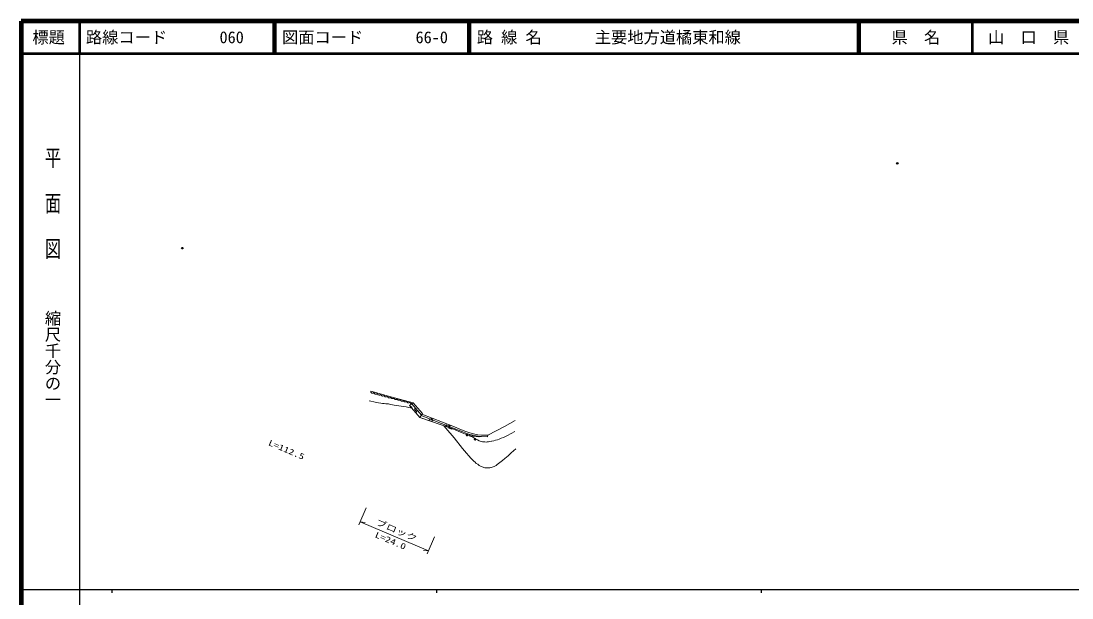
# Model space of a CAD drawing. Units: millimetres on the paper, with parts at other scales. Extents: x 40 to 680, y 20 to 380.
# Drawn here: x 40 to 363.7, y 202.4 to 380 of the extents above; entities that cross this region are included whole.
import ezdxf
from ezdxf.enums import TextEntityAlignment as Align

# ---------------------------------------------------------------- set-up
doc = ezdxf.new("R2010")
doc.units = ezdxf.units.MM
doc.header["$PDMODE"] = 32
doc.header["$PDSIZE"] = 0.5
for name, color, linetype, lineweight in [('M-BGD', 7, 'Continuous', 13), ('M-STR-HTXT', 7, 'Continuous', 13), ('M-TTL', 2, 'Continuous', 140), ('M-TTL-BAND', 7, 'Continuous', 25), ('M-TTL-LINE', 7, 'Continuous', 50)]:
    doc.layers.add(name, color=color, linetype=linetype, lineweight=lineweight)
doc.layers.add('M-OTRS', color=6, linetype='Continuous')
doc.layers.add('M-TTL-TXT', color=7, linetype='Continuous')
doc.styles.add('@ＭＳ ゴシック', font='')
doc.styles.add('ＭＳ ゴシック', font='')
doc.styles.get('@ＭＳ ゴシック').set_extended_font_data('@MS Gothic')
doc.styles.get('ＭＳ ゴシック').set_extended_font_data('MS Gothic')

msp = doc.modelspace()

# ---------------------------------------------------------------- linework, layer by layer
at = {"layer": 'M-BGD'}
for p, q in [((160.736, 262.522), (159.681, 261.613)), ((163.652, 259.155), (160.736, 262.522)), ((159.681, 261.613), (162.837, 257.953)), ((163.361, 258.727), (160.357, 262.196)), ((162.837, 257.953), (163.652, 259.155)), ((162.837, 257.953), (172.735, 254.539)), ((163.246, 258.556), (172.855, 254.827)), ((163.505, 258.938), (173.017, 255.246)), ((188.916, 255.186), (192.194, 257.01)), ((172.735, 254.539), (175.921, 253.226)), ((172.855, 254.827), (176.037, 253.506)), ((173.021, 255.245), (176.209, 253.922)), ((183.826, 252.474), (188.916, 255.186)), ((183.687, 252.022), (183.826, 252.474))]:
    msp.add_line(p, q, dxfattribs=at)
for points in [[(160.736, 262.522), (153.945, 264.322), (147.725, 266.017)], [(147.725, 266.017), (147.731, 265.887), (147.766, 265.769), (147.836, 265.628), (147.933, 265.534), (148.044, 265.462), (148.205, 265.419), (148.337, 265.424), (148.468, 265.455), (148.601, 265.542), (148.688, 265.627), (148.762, 265.735)], [(148.762, 265.735), (148.768, 265.605), (148.803, 265.487), (148.873, 265.345), (148.97, 265.252), (149.081, 265.18), (149.242, 265.136), (149.374, 265.142), (149.505, 265.173), (149.637, 265.259), (149.724, 265.344), (149.798, 265.452)], [(149.798, 265.452), (149.805, 265.322), (149.839, 265.204), (149.909, 265.063), (150.006, 264.969), (150.118, 264.897), (150.278, 264.853), (150.411, 264.859), (150.542, 264.89), (150.674, 264.977), (150.761, 265.062), (150.835, 265.169)], [(160.362, 260.824), (159.5, 261.045), (158.624, 261.249), (157.879, 261.39), (157.117, 261.498), (156.352, 261.586), (155.646, 261.668), (154.933, 261.772), (154.423, 261.87), (153.812, 262.013), (153.199, 262.134), (152.793, 262.179), (152.384, 262.204), (151.854, 262.23), (151.316, 262.274), (150.781, 262.337), (150.16, 262.432), (149.531, 262.55), (148.641, 262.743), (147.753, 262.956), (147.198, 263.094)], [(150.835, 265.169), (150.841, 265.04), (150.876, 264.922), (150.946, 264.78), (151.043, 264.687), (151.154, 264.615), (151.315, 264.571), (151.447, 264.577), (151.578, 264.608), (151.71, 264.694), (151.798, 264.779), (151.872, 264.887)], [(151.872, 264.887), (151.878, 264.757), (151.913, 264.639), (151.983, 264.497), (152.08, 264.404), (152.191, 264.332), (152.352, 264.288), (152.484, 264.294), (152.615, 264.325), (152.747, 264.412), (152.834, 264.496), (152.908, 264.604)], [(152.908, 264.604), (152.915, 264.474), (152.949, 264.356), (153.019, 264.215), (153.116, 264.122), (153.228, 264.049), (153.388, 264.006), (153.521, 264.011), (153.652, 264.042), (153.784, 264.129), (153.871, 264.214), (153.945, 264.322)], [(153.945, 264.322), (153.952, 264.2), (153.985, 264.09), (154.051, 263.959), (154.142, 263.872), (154.247, 263.806), (154.397, 263.766), (154.521, 263.772), (154.643, 263.802), (154.766, 263.884), (154.847, 263.963), (154.915, 264.065)], [(154.915, 264.065), (154.922, 263.943), (154.955, 263.833), (155.021, 263.702), (155.113, 263.615), (155.217, 263.549), (155.367, 263.509), (155.491, 263.515), (155.613, 263.545), (155.736, 263.627), (155.817, 263.706), (155.885, 263.808)], [(155.885, 263.808), (155.892, 263.686), (155.925, 263.576), (155.991, 263.445), (156.083, 263.358), (156.187, 263.292), (156.337, 263.252), (156.461, 263.258), (156.583, 263.288), (156.706, 263.37), (156.787, 263.449), (156.855, 263.551)], [(156.855, 263.551), (156.862, 263.429), (156.895, 263.319), (156.961, 263.188), (157.053, 263.101), (157.157, 263.035), (157.307, 262.995), (157.431, 263.001), (157.553, 263.031), (157.676, 263.112), (157.757, 263.192), (157.825, 263.294)], [(157.825, 263.294), (157.832, 263.172), (157.865, 263.062), (157.932, 262.931), (158.023, 262.844), (158.127, 262.778), (158.278, 262.738), (158.401, 262.744), (158.523, 262.774), (158.646, 262.855), (158.727, 262.935), (158.795, 263.037)], [(158.795, 263.037), (158.802, 262.915), (158.835, 262.805), (158.902, 262.674), (158.993, 262.587), (159.097, 262.52), (159.248, 262.481), (159.371, 262.487), (159.493, 262.517), (159.616, 262.598), (159.697, 262.678), (159.765, 262.779)], [(159.765, 262.779), (159.772, 262.658), (159.805, 262.548), (159.872, 262.417), (159.963, 262.33), (160.067, 262.263), (160.218, 262.224), (160.341, 262.23), (160.464, 262.26), (160.586, 262.341), (160.667, 262.421), (160.736, 262.522)], [(161.532, 260.839), (161.154, 260.512), (161.809, 259.756), (162.187, 260.083)], [(165.851, 257.545), (165.67, 257.079), (166.602, 256.717), (166.783, 257.184)], [(170.213, 255.409), (171.508, 253.925), (172.787, 252.428), (173.407, 251.682), (176.016, 248.461), (177.24, 246.997), (177.901, 246.195), (178.583, 245.398), (179.13, 244.814), (179.477, 244.487), (179.845, 244.166), (180.243, 243.848), (180.656, 243.544), (180.78, 243.457), (181.123, 243.232), (181.477, 243.025), (181.77, 242.874), (182.072, 242.742), (182.298, 242.658), (182.587, 242.572), (182.884, 242.505), (183.184, 242.457), (183.498, 242.429), (183.802, 242.421), (184.105, 242.434), (184.395, 242.466), (184.691, 242.52), (184.826, 242.552), (185.112, 242.636), (185.391, 242.74), (185.69, 242.873), (185.99, 243.03), (186.336, 243.236), (186.681, 243.465), (187.488, 244.069), (188.272, 244.698), (189.045, 245.343), (190.012, 246.182), (190.968, 247.038), (192.416, 248.363)], [(171.992, 255.162), (171.811, 254.696), (172.743, 254.334), (172.924, 254.8)], [(175.921, 253.226), (176.953, 252.831), (178.147, 252.454), (179.251, 252.178), (180.167, 252.065), (181.138, 252.043), (181.855, 252.09)], [(183.687, 252.022), (181.855, 252.09), (180.709, 252.221), (179.297, 252.479), (178.241, 252.743), (176.996, 253.138), (176.037, 253.507)], [(183.826, 252.474), (181.828, 252.544), (180.733, 252.672), (179.323, 252.934), (178.24, 253.211), (177.023, 253.606), (176.209, 253.922)], [(178.128, 252.772), (178.007, 252.287), (178.977, 252.044), (179.098, 252.529)], [(192.148, 253.615), (190.976, 253.005), (189.797, 252.414), (188.583, 251.851), (187.939, 251.579), (187.287, 251.325), (186.712, 251.122), (186.13, 250.937), (185.589, 250.786), (185.041, 250.654), (184.903, 250.625), (184.447, 250.537), (183.988, 250.47), (183.607, 250.433), (183.227, 250.417), (182.898, 250.422), (182.561, 250.448), (182.423, 250.466), (182.109, 250.521), (181.788, 250.598), (181.443, 250.703), (181.104, 250.828), (180.57, 251.063), (180.15, 251.276), (179.732, 251.512), (179.128, 251.884), (178.526, 252.279), (178.335, 252.407)]]:
    msp.add_lwpolyline(points, dxfattribs=at)
for centre in [(160.281, 261.138), (161.67, 259.534)]:
    msp.add_circle(centre, 0.1, dxfattribs=at)
for centre, start, end in [((163.674, 257.586), 29.33242, 112.59828), ((180.867, 252.05), 358.27142, 179.10352)]:
    msp.add_arc(centre, 0.1, start, end, dxfattribs=at)
for p in [(166.458, 257.468), (171.023, 255.416), (171.902, 255.388), (177.393, 252.541), (179.854, 251.227)]:
    msp.add_point(p, dxfattribs=at)
at = {"layer": 'M-OTRS'}
for p in [(309.905, 336.197), (89.701, 310.086)]:
    msp.add_point(p, dxfattribs=at)
at = {"layer": 'M-STR-HTXT'}
for p, q in [((146.338, 230.195), (144.085, 224.89)), ((144.476, 225.81), (165.527, 216.87)), ((144.476, 225.81), (146.025, 225.621)), ((167.389, 221.254), (165.136, 215.949)), ((165.527, 216.87), (163.978, 217.059))]:
    msp.add_line(p, q, dxfattribs=at)
at = {"layer": 'M-TTL'}
for p, q in [((40, 380), (40, 20)), ((680, 380), (40, 380))]:
    msp.add_line(p, q, dxfattribs=at)
at = {"layer": 'M-TTL-BAND'}
for p, q in [((58, 370), (58, 20)), ((40, 205), (579, 205)), ((68, 205), (68, 204)), ((168, 205), (168, 204)), ((268, 205), (268, 204))]:
    msp.add_line(p, q, dxfattribs=at)
at = {"layer": 'M-TTL-LINE'}
for p, q in [((58, 380), (58, 370)), ((117.75, 380), (117.75, 370)), ((118.25, 380), (118.25, 370)), ((177.75, 380), (177.75, 370)), ((178.25, 380), (178.25, 370)), ((297.75, 380), (297.75, 370)), ((298.25, 380), (298.25, 370)), ((333, 380), (333, 370)), ((40, 370), (680, 370))]:
    msp.add_line(p, q, dxfattribs=at)

# ---------------------------------------------------------------- texts
at = {"layer": 'M-STR-HTXT', "style": 'ＭＳ ゴシック', "width": 1.35}
for s, p in [('L=112.5', (115.773, 248.998)), ('ブロック', (148.893, 224.51)), ('ブロック', (148.893, 224.51)), ('L=24.0', (148.611, 220.663))]:
    msp.add_text(s, height=1.833, rotation=336.989, dxfattribs=at).set_placement(p, align=Align.BOTTOM_LEFT)
at = {"layer": 'M-TTL-BAND', "style": '@ＭＳ ゴシック', "width": 1.4}
msp.add_text('平  面  図', height=3.666, rotation=270, dxfattribs=at).set_placement((49.777, 306.475), align=Align.MIDDLE_RIGHT)
at = {"layer": 'M-TTL-BAND', "style": '@ＭＳ ゴシック'}
msp.add_text('縮尺千分の一', height=3.666, rotation=270, dxfattribs=at).set_placement((49.777, 261.03), align=Align.MIDDLE_RIGHT)
at = {"layer": 'M-TTL-TXT', "style": 'ＭＳ ゴシック'}
for s, p in [('標題', (48.5, 375)), ('県\u3000名', (315.625, 375)), ('山\u3000口\u3000県', (350.375, 375))]:
    msp.add_text(s, height=3.666, dxfattribs=at).set_placement(p, align=Align.MIDDLE_CENTER)
for s, p in [('路線コード', (60, 375)), ('060', (101.142, 375)), ('図面コード', (120.38, 375)), ('66-0', (161.521, 375)), ('路 線 名', (180.38, 375)), ('主要地方道橘東和線', (216.734, 375))]:
    msp.add_text(s, height=3.666, dxfattribs=at).set_placement(p, align=Align.MIDDLE_LEFT)

doc.saveas('drawing.dxf')
